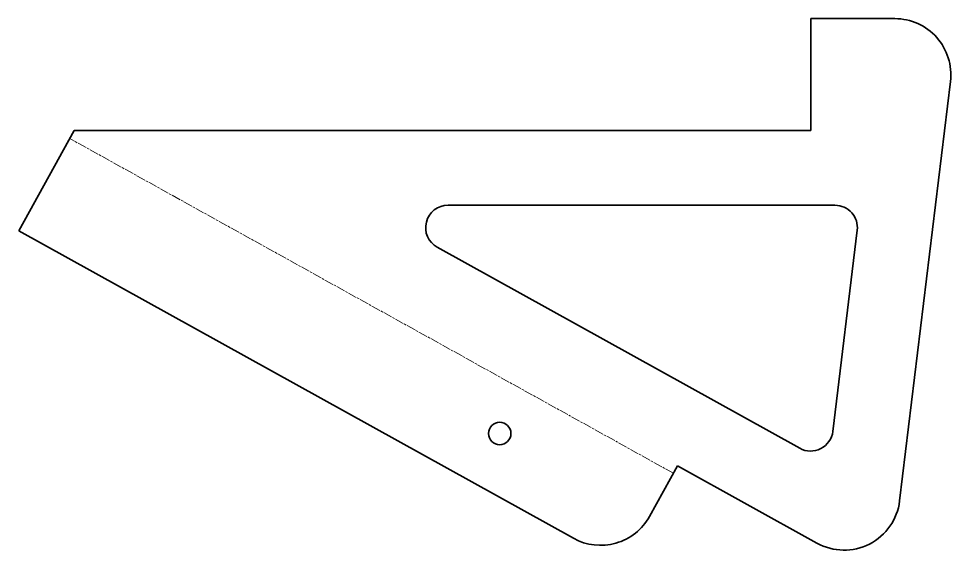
# Model space of a CAD drawing. Header units: inches. Extents: x 0 to 250, y -1 to 142.
import ezdxf

# ---------------------------------------------------------------- set-up
doc = ezdxf.new("R2010")
doc.units = ezdxf.units.IN
doc.header["$MEASUREMENT"] = 0
doc.linetypes.add('Chain', pattern=[13.68, 9.12, -1.14, 2.28, -1.14])
doc.layers.add('SIMUMAK Bend Centerline (ISO)', color=7, linetype='Chain', lineweight=9)
doc.layers.add('SIMUMAK Visible (ISO)', color=7, linetype='Continuous', lineweight=35)

# ---------------------------------------------------------------- blocks, each defined once
blk = doc.blocks.new('PTM-03-SULD01_Sheet_7_PTM-03-SULD01 (desplegada)')
at = {"layer": 'SIMUMAK Bend Centerline (ISO)', "ltscale": 0.263158}
blk.add_line((50.58, -50.6), (-111.22, 39.09), dxfattribs=at)
at = {"layer": 'SIMUMAK Visible (ISO)'}
for p, q in [((87.42, 71.21), (109.92, 71.21)), ((87.42, 41.21), (87.42, 71.21)), ((111.2, -58.01), (124.81, 54.4)), ((-110.05, 41.21), (-124.92, 14.37)), ((-110.05, 41.21), (87.42, 41.21)), ((-9.84, 21.21), (93.87, 21.21)), ((-124.92, 14.37), (23.76, -68.04)), ((99.83, 14.49), (93.31, -39.39)), ((84.44, -43.91), (-12.74, 9.96)), ((44.15, -62.19), (51.68, -48.62)), ((51.68, -48.62), (89.04, -69.33))]:
    blk.add_line(p, q, dxfattribs=at)
blk.add_circle((4.01, -39.95), 3, dxfattribs=at)
at = {"layer": 'SIMUMAK Visible (ISO)', "extrusion": (0, 0, -1)}
for centre, start, end in [((-109.92, 56.21), 90, 186.9038), ((-96.31, -56.21), 186.9038, 299), ((-31.03, -54.92), 209, 299)]:
    blk.add_arc(centre, 15, start, end, dxfattribs=at)
at = {"layer": 'SIMUMAK Visible (ISO)'}
for centre, start, end in [((-9.84, 15.21), 90, 241), ((93.87, 15.21), 353.0962, 90), ((87.35, -38.67), 241, 353.0962)]:
    blk.add_arc(centre, 6, start, end, dxfattribs=at)

msp = doc.modelspace()

# ---------------------------------------------------------------- block references
msp.add_blockref('PTM-03-SULD01_Sheet_7_PTM-03-SULD01 (desplegada)', (124.92, 71.05))

doc.saveas('drawing.dxf')
